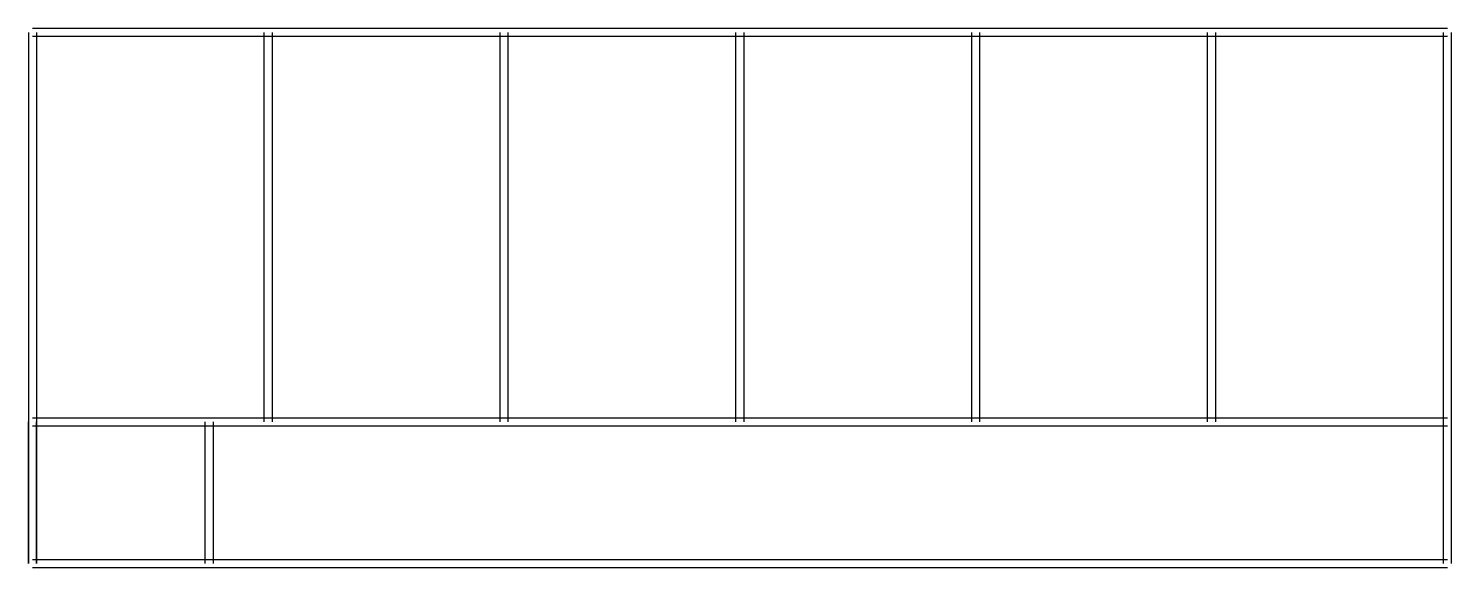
# Model space of a CAD drawing. Header units: metres. Extents: x -115 to 40115, y -115 to 15115.
import ezdxf

# ---------------------------------------------------------------- set-up
doc = ezdxf.new("R2010")
doc.units = ezdxf.units.M

msp = doc.modelspace()

# ---------------------------------------------------------------- linework, layer by layer
at = {"layer": 'WALL'}
for p, q in [((-115, 15000), (-115, 0)), ((40000, 15115), (0, 15115)), ((115, 15000), (115, 0)), ((6552, 4000), (6552, 15000)), ((6782, 4000), (6782, 15000)), ((13219, 4000), (13219, 15000)), ((13449, 4000), (13449, 15000)), ((19886, 4000), (19886, 15000)), ((20116, 4000), (20116, 15000)), ((26553, 4000), (26553, 15000)), ((26783, 4000), (26783, 15000)), ((33220, 4000), (33220, 15000)), ((33450, 4000), (33450, 15000)), ((39885, 0), (39885, 15000)), ((40115, 0), (40115, 15000)), ((40000, 14885), (0, 14885)), ((0, 4115), (40000, 4115)), ((-115, 0), (-115, 4000)), ((0, 3885), (40000, 3885)), ((115, 0), (115, 4000)), ((4885, 0), (4885, 4000)), ((5115, 0), (5115, 4000)), ((0, 115), (40000, 115)), ((0, -115), (40000, -115))]:
    msp.add_line(p, q, dxfattribs=at)

doc.saveas('drawing.dxf')
